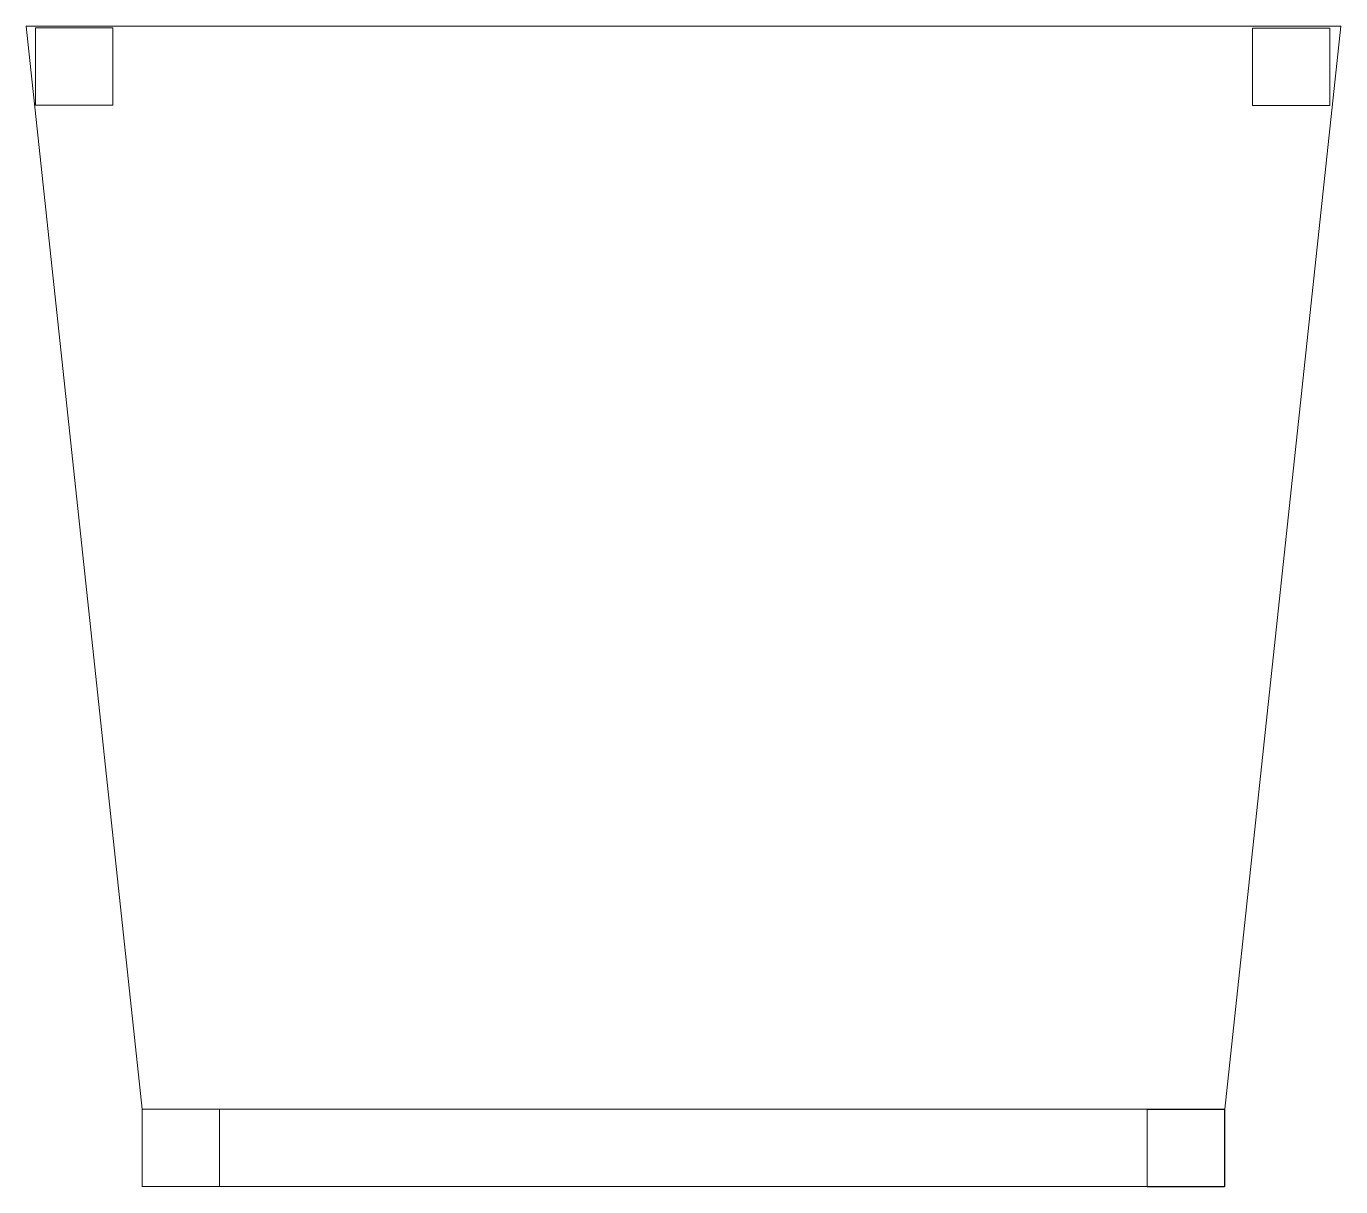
# Model space of a CAD drawing. Header units: inches. Extents: x 176 to 193, y 454.3 to 469.3.
import ezdxf

# ---------------------------------------------------------------- set-up
doc = ezdxf.new("R2010")
doc.units = ezdxf.units.IN
doc.header["$MEASUREMENT"] = 0
doc.layers.get('0').update_dxf_attribs({"color": 1, "lineweight": 9})

msp = doc.modelspace()

# ---------------------------------------------------------------- linework, layer by layer
at = {"lineweight": 5}
for p, q in [((184.455, 469.262), (175.955, 469.262)), ((175.955, 469.262), (177.455, 455.262)), ((184.455, 469.262), (192.955, 469.262)), ((192.955, 469.262), (191.455, 455.262)), ((177.455, 455.262), (191.455, 455.262)), ((177.455, 455.262), (177.455, 454.262)), ((191.455, 455.262), (191.455, 454.262)), ((177.455, 454.262), (191.455, 454.262))]:
    msp.add_line(p, q, dxfattribs=at)
for points in [[(177.076, 469.241), (177.076, 468.241), (176.076, 468.241), (176.076, 469.241)], [(192.814, 469.236), (192.814, 468.236), (191.814, 468.236), (191.814, 469.236)], [(178.455, 455.262), (178.455, 454.262), (177.455, 454.262), (177.455, 455.262)], [(191.451, 455.258), (191.451, 454.258), (190.451, 454.258), (190.451, 455.258)]]:
    msp.add_lwpolyline(points, close=True, dxfattribs=at)

doc.saveas('drawing.dxf')
